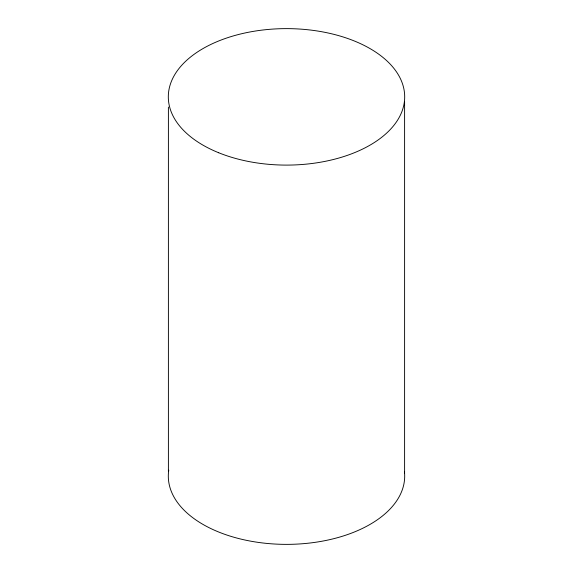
<?xml version="1.0" encoding="UTF-8"?>
<svg xmlns="http://www.w3.org/2000/svg" width="573" height="573" viewBox="0 0 573 573"><rect width="100%" height="100%" fill="white"/><g stroke="black" fill="none" stroke-linecap="round" stroke-linejoin="round"><path stroke-width="0.86" d="M404.602 101.836L404.602 473.527M168.398 107.058L168.398 471.164M404.452 471.815A118.188 68.237 0 0 1 285.082 544.364A118.188 68.237 0 0 1 168.763 470.182M218.7 152.755A118.188 68.237 0 0 0 404.237 102.818A118.188 68.237 0 0 0 236.563 35.017A118.188 68.237 0 0 0 218.7 152.755"/></g></svg>
